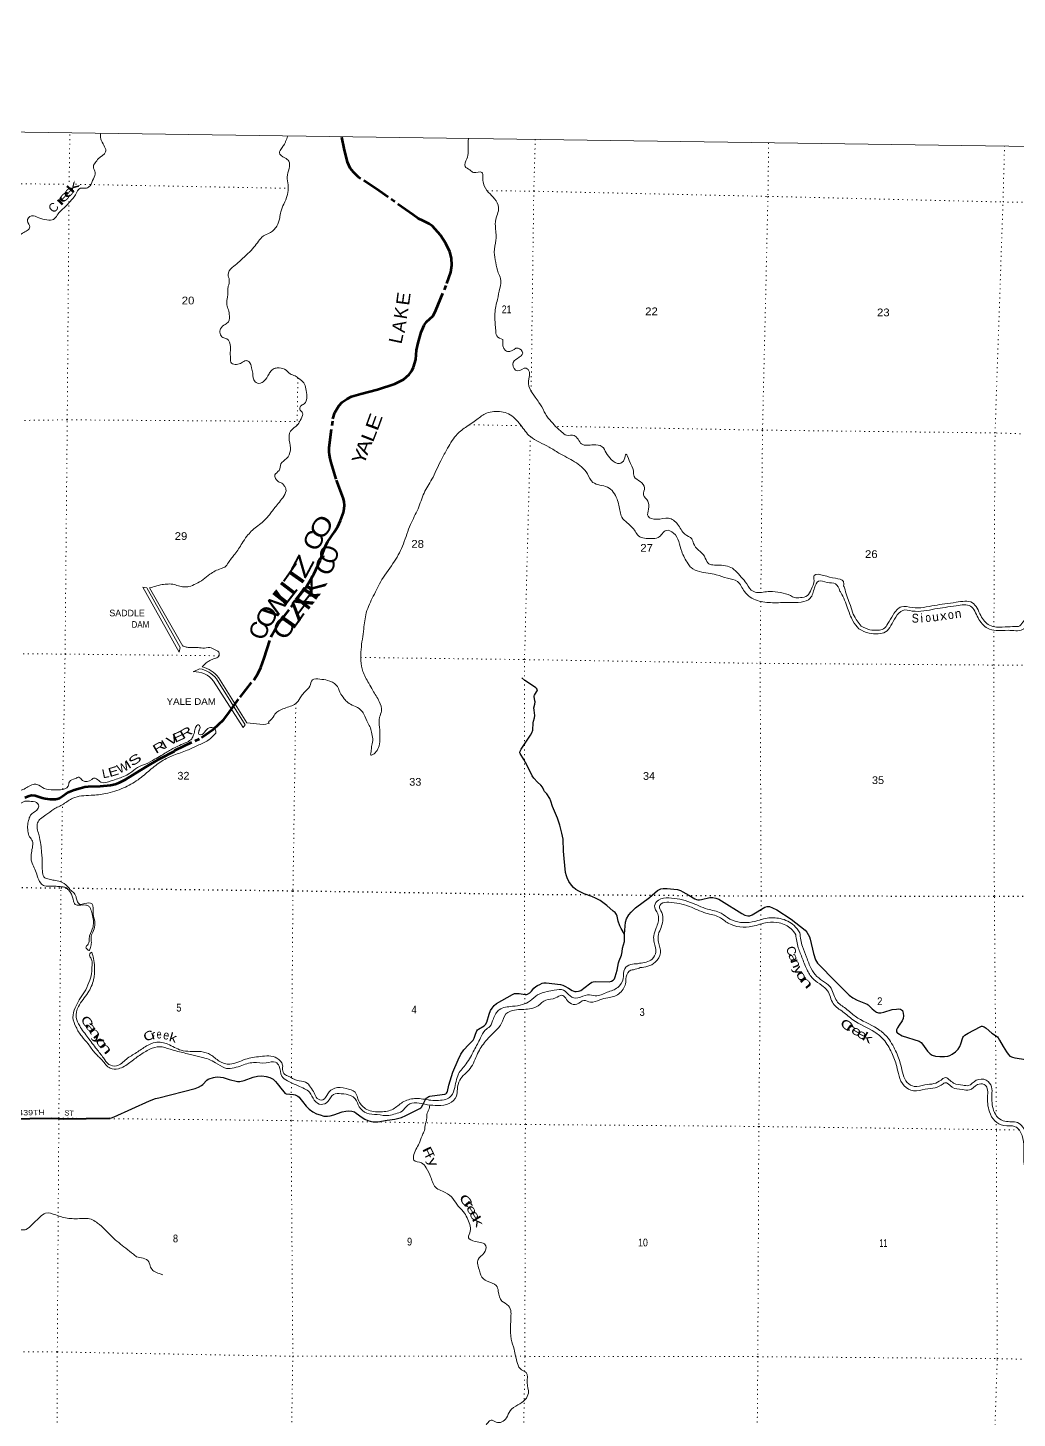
# Model space of a CAD drawing. Header units: feet. Extents: x -481249 to -254670, y -730376 to -544252.
# Drawn here: x -344259 to -321856, y -575748 to -544260 of the extents above; entities that cross this region are included whole.
import ezdxf
from ezdxf.enums import TextEntityAlignment as Align

# ---------------------------------------------------------------- set-up
doc = ezdxf.new("R2010")
doc.units = ezdxf.units.FT
doc.header["$LTSCALE"] = 70
doc.linetypes.add('DOTTED', pattern=[1.5, 0.3, -1.2])
doc.linetypes.add('LONG_DASH_SHORT_DASH', pattern=[9.9, 6, -1.2, 1.5, -1.2])
for name, color, linetype, lineweight in [('11', 7, 'LONG_DASH_SHORT_DASH', 60), ('26', 7, 'Continuous', 40), ('27', 7, 'Continuous', 13), ('29', 7, 'Continuous', 25), ('39', 7, 'Continuous', 13), ('4', 7, 'Continuous', 13), ('41', 7, 'Continuous', 13), ('42', 7, 'Continuous', 13), ('6', 7, 'DOTTED', 25), ('7', 7, 'DOTTED', 13)]:
    doc.layers.add(name, color=color, linetype=linetype, lineweight=lineweight)
doc.layers.add('12', color=7, linetype='Continuous')

msp = doc.modelspace()

# ---------------------------------------------------------------- linework, layer by layer
at = {"layer": '11'}
for points in [[(-337392.1, -554108.28), (-337414.83, -554017.18), (-337429.84, -553929.63), (-337434.88, -553863.12), (-337434.42, -553763.25), (-337348.91, -553118.68), (-337303.37, -552974.5), (-337217.93, -552823.24), (-337141.33, -552738.62), (-337027.68, -552659.28), (-336925.76, -552612.48), (-336719.81, -552546.57), (-336340.56, -552453.74), (-335949.19, -552323.11), (-335750.8, -552223.1), (-335620.41, -552112.07), (-335561.03, -552025.75), (-335522.8, -551946.76), (-335475.44, -551771.35), (-335459, -551561.78), (-335422.33, -551396.35), (-335348.99, -551151.64), (-335281.91, -550993.19), (-335230.89, -550919.75), (-335078.03, -550780.95), (-335018.7, -550658.09), (-334768.31, -550049.59), (-334682.17, -549793.96), (-334657.62, -549632.38), (-334662.04, -549479.94), (-334700.19, -549334.04), (-334794.52, -549144.54), (-334915.36, -548960.01), (-335093.88, -548755.02), (-335173.68, -548697.23), (-335308.25, -548630.55), (-335419.69, -548576.15), (-335536.22, -548496.72), (-336299.96, -547952.56), (-336768.75, -547639.18), (-336884.84, -547533.09), (-336955.89, -547438.33), (-337023.77, -547301.26), (-337094.35, -546993.59), (-337151.86, -546733.38)], [(-340922.95, -560622.96), (-340325.66, -560336.17), (-340051.32, -560143.83), (-339831.27, -559934.87), (-339726.85, -559807.79), (-339454.13, -559417.09), (-339142.16, -559030.89), (-339049.78, -558893.72), (-338981.49, -558750.14), (-338906.66, -558538.21), (-338734.1, -558013.16), (-338598.95, -557775.77), (-337966.96, -556946.33), (-337780.13, -556633.36), (-337638.47, -556322.89), (-337517.31, -555988.28), (-337467.52, -555892.65), (-337316.55, -555678.46), (-337242.66, -555553.04), (-337179.25, -555417.79), (-337113.96, -555236.7), (-337095.38, -555146.65), (-337089.74, -555076.29), (-337096.78, -554985.98), (-337119.24, -554901.39), (-337276.91, -554482.02), (-337392.1, -554108.28)], [(-344326.84, -561691.08), (-344226.03, -561650.71), (-344173.37, -561640.4), (-344093.34, -561649.79), (-343936.82, -561701.87), (-343868.99, -561716.07), (-343756.49, -561729.03), (-343689, -561732.85), (-343635.28, -561730.5), (-343591.19, -561723.18), (-343541.12, -561704.3), (-343475.32, -561662.76), (-343391.45, -561600.99), (-343356.73, -561579.74), (-343322.46, -561563.78), (-343210.57, -561521.43), (-343074.84, -561476.9), (-342965.52, -561452.99), (-342889.76, -561444.61), (-342619.84, -561435.29), (-342386.63, -561411.96), (-342279.1, -561388.13), (-342179.54, -561350.21), (-342045.08, -561283.11), (-341727.42, -561089.46), (-341517.23, -560959.44), (-341259, -560811.46), (-340938.82, -560642.06), (-340922.95, -560622.96)]]:
    msp.add_lwpolyline(points, dxfattribs=at)
at = {"layer": '26'}
msp.add_lwpolyline([(-345218.47, -568978.83), (-343714.44, -568954.35), (-343539.46, -568957.56), (-343458.15, -568965.32), (-342418.78, -568957.16)], dxfattribs=at)
at = {"layer": '29'}
for points in [[(-332380.46, -561897.52), (-332414.72, -561773.25), (-332437.21, -561717.55), (-332510.01, -561610.44), (-332562.47, -561554.73), (-332574.25, -561529.03), (-332604.22, -561456.19), (-332645.98, -561409.05), (-332715.57, -561344.78), (-332802.29, -561254.8), (-332835.48, -561203.39), (-332951.11, -560963.44), (-333028.19, -560830.62), (-333109.56, -560697.79), (-333118.12, -560682.79), (-333113.84, -560644.23), (-333088.15, -560594.96), (-332981.08, -560440.71), (-332874.02, -560282.17), (-332845.11, -560230.76), (-332826.91, -560166.49), (-332814.07, -560003.67), (-332809.78, -559960.81), (-332784.09, -559883.69), (-332781.94, -559836.56), (-332796.94, -559712.31), (-332799.07, -559658.74), (-332775.52, -559575.19), (-332773.38, -559523.77), (-332774.98, -559499.13), (-332792.65, -559403.81), (-332794.25, -559385.58), (-332789.44, -559371.66), (-332741.26, -559300.97), (-332725.73, -559274.18), (-332719.85, -559249.56), (-332730.01, -559230.26), (-332754.11, -559210.99), (-332899.72, -559108.16), (-333002.5, -559043.89), (-333075.3, -558979.62)], [(-330744.97, -564790.11), (-330825.91, -564656.88), (-330852.68, -564601.18), (-330890.15, -564494.06), (-330910.49, -564380.51), (-330928.69, -564339.81), (-330959.74, -564299.1), (-331001.5, -564262.68), (-331151.38, -564134.14), (-331301.27, -564022.74), (-331385.85, -563975.61), (-331485.42, -563937.04), (-331661, -563872.77), (-331781.98, -563814.92), (-331848.36, -563772.07), (-331901.89, -563731.37), (-331947.93, -563679.96), (-332006.81, -563596.4), (-332046.43, -563512.86), (-332064.62, -563463.57), (-332080.69, -563392.89), (-332114.95, -563075.82), (-332132.08, -562904.43), (-332136.36, -562638.78), (-332163.12, -562497.37), (-332213.44, -562321.71), (-332264.83, -562163.17), (-332380.46, -561897.52)], [(-330744.97, -564790.11), (-330727.92, -564516.56), (-330701.16, -564441.57), (-330650.84, -564349.46), (-330600.52, -564289.47), (-330500.95, -564190.92), (-330184.04, -563955.26), (-329999.89, -563801.01), (-329928.16, -563760.3), (-329871.42, -563753.88), (-329780.41, -563753.87), (-329632.67, -563766.73), (-329549.16, -563777.44), (-329481.71, -563796.72), (-329427.1, -563824.57), (-329293.28, -563903.84), (-329154.09, -563987.39), (-329115.55, -564004.53), (-329087.71, -564010.96), (-329047.03, -564008.82), (-329002.06, -564002.39), (-328817.91, -563959.54), (-328749.39, -563953.12), (-328676.59, -563968.11), (-328614.49, -563993.82), (-328548.12, -564028.1), (-328089.88, -564319.46), (-328021.36, -564355.88), (-327952.84, -564375.16), (-327910.02, -564370.88), (-327858.63, -564345.17), (-327567.41, -564178.07), (-327514.95, -564158.79), (-327464.63, -564160.93), (-327397.18, -564186.64), (-327297.62, -564238.05), (-326976.43, -564448.01), (-326655.24, -564696.52), (-326618.83, -564741.51), (-326586.71, -564790.79), (-326561.02, -564844.35), (-326543.89, -564897.9), (-326471.09, -565227.83)], [(-331537.36, -565910.15), (-331485.41, -565871.6), (-331455.44, -565863.03), (-331397.62, -565860.89), (-331091.42, -565867.31), (-331042.17, -565854.46), (-331007.91, -565830.89), (-330977.94, -565800.9), (-330958.67, -565755.91), (-330915.84, -565601.66), (-330883.72, -565438.84), (-330866.59, -565387.43), (-330817.34, -565265.31), (-330802.35, -565186.04), (-330789.51, -565102.49), (-330748.82, -564954.67), (-330744.54, -564911.82), (-330744.97, -564790.11)], [(-326471.09, -565227.83), (-326423.97, -565369.22), (-326376.86, -565446.35), (-326316.91, -565506.33), (-326017.13, -565810.55), (-325661.68, -566166.19), (-325576.03, -566230.46), (-325477.53, -566277.59), (-325254.83, -566371.85), (-325232.35, -566388.98), (-325143.49, -566478.97), (-325061.05, -566538.95), (-325039.64, -566553.95), (-324997.88, -566564.67), (-324947.56, -566566.8), (-324873.69, -566551.81), (-324685.26, -566496.11), (-324587.83, -566483.25), (-324545, -566481.11), (-324501.11, -566487.54), (-324472.2, -566502.53), (-324454, -566517.54), (-324435.79, -566573.23), (-324432.59, -566637.51), (-324435.79, -566693.2), (-324458.28, -566748.91), (-324531.08, -566847.46), (-324569.62, -566907.44), (-324586.76, -566954.58), (-324587.83, -567001.71), (-324576.04, -567020.98), (-324561.06, -567031.71), (-324458.28, -567087.41), (-324077.14, -567207.38), (-324030.02, -567239.51), (-324000.05, -567275.94), (-323884.42, -567434.47), (-323824.45, -567496.59), (-323781.64, -567524.45), (-323704.54, -567545.87), (-323610.34, -567554.45), (-323498.98, -567554.44), (-323426.19, -567545.88), (-323379.07, -567530.87), (-323327.68, -567507.31), (-323254.89, -567451.61), (-323189.56, -567387.32), (-323153.16, -567329.48), (-323130.69, -567271.65), (-323083.59, -567125.97), (-323071.79, -567102.39), (-323041.81, -567074.54), (-322967.96, -567027.42), (-322698.16, -566881.74)], [(-334637.87, -567913.24), (-334517.96, -567632.59), (-334454.79, -567506.2), (-334385.21, -567409.79), (-334278.14, -567294.1), (-334175.36, -567186.98), (-334151.8, -567139.85), (-334119.69, -567049.87), (-334089.7, -566979.18), (-334073.64, -566955.61), (-334055.45, -566938.47), (-333922.7, -566861.35), (-333894.85, -566833.5), (-333862.74, -566779.94), (-333811.35, -566595.7), (-333780.29, -566516.43), (-333742.83, -566462.87), (-333698.92, -566398.6), (-333648.62, -566355.75), (-333284.61, -566150.09), (-333237.49, -566132.95), (-333207.51, -566128.67), (-333134.72, -566132.95), (-332997.68, -566150.09), (-332969.84, -566152.23), (-332946.28, -566143.66), (-332894.9, -566111.53), (-332854.74, -566075.11), (-332800.69, -566012.98), (-332754.1, -565972.28), (-332715.56, -565947.65), (-332663.65, -565923), (-332610.64, -565899.44), (-332573.7, -565888.73), (-332544.26, -565886.59), (-332518.04, -565888.72), (-332198.98, -565928.37), (-332145.47, -565940.14), (-332098.34, -565963.72), (-332012.71, -566012.98), (-331929.18, -566065.48), (-331895.99, -566080.48), (-331871.39, -566085.82), (-331841.39, -566085.83), (-331786.26, -566080.48), (-331760.05, -566072.96), (-331738.08, -566060.13), (-331537.36, -565910.15)], [(-322698.16, -566881.74), (-322663.89, -566866.72), (-322645.68, -566866.72), (-322606.07, -566881.72), (-322555.74, -566918.14), (-322427.27, -567029.55), (-322303.07, -567110.96), (-322284.88, -567136.66), (-322260.25, -567188.08), (-322174.6, -567333.76), (-322100.73, -567453.73), (-322058.97, -567505.16), (-322019.36, -567545.86), (-321964.75, -567573.71), (-321912.3, -567588.7), (-321660.69, -567625.13)], [(-342418.78, -568957.16), (-342360.78, -568944.78), (-342304.04, -568923.35), (-341503.22, -568559.15), (-341365.1, -568507.74), (-341289.1, -568490.6), (-340471.15, -568280.65), (-340394.06, -568250.67), (-340325.55, -568212.1), (-340293.42, -568188.54), (-340205.64, -568096.41), (-340175.65, -568072.85), (-340152.1, -568064.28), (-340051.47, -568032.14), (-340015.06, -568023.58), (-339963.67, -568019.29), (-339897.3, -568023.57), (-339835.2, -568034.29), (-339700.31, -568074.99), (-339507.6, -568122.12), (-339492.6, -568124.27), (-339456.2, -568124.27), (-339357.71, -568100.7), (-339156.44, -568023.57), (-339060.08, -568002.15), (-338959.44, -567997.86), (-338858.8, -568008.58), (-338775.3, -568032.14), (-338702.49, -568072.85), (-338646.83, -568122.12), (-338609.34, -568164.98), (-338496.94, -568314.93), (-338457.31, -568366.36), (-338438.04, -568385.64), (-338407.01, -568400.62), (-338239.99, -568417.76), (-338205.18, -568425.26), (-338174.13, -568437.04), (-338145.22, -568455.25), (-338115.8, -568477.75), (-338095.98, -568500.24), (-338038.72, -568576.29), (-337957.35, -568679.13)], [(-337957.35, -568679.13), (-337885.06, -568753.04), (-337806.9, -568808.74), (-337724.47, -568853.73), (-337639.89, -568881.58), (-337553.17, -568905.14), (-337472.87, -568907.29), (-337411.85, -568903), (-337327.27, -568881.58), (-337138.84, -568813.03), (-337054.26, -568793.74), (-336988.95, -568787.32), (-336921.5, -568795.88), (-336864.76, -568813.03), (-336820.86, -568843.02), (-336689.18, -568937.28), (-336623.87, -568977.98), (-336557.49, -569007.98), (-336509.31, -569022.98), (-336439.72, -569035.83), (-336376.56, -569037.97), (-336329.45, -569035.83), (-336119.61, -569001.55), (-335950.46, -568975.85), (-335854.1, -568954.42), (-335798.43, -568935.14), (-335695.64, -568890.15), (-335383.02, -568731.62), (-335358.94, -568716.61), (-335343.41, -568701.63), (-335314.5, -568654.49), (-335254.55, -568534.52), (-335232.07, -568500.25), (-335221.9, -568489.52), (-335198.88, -568474.54), (-335179.07, -568464.89), (-335154.98, -568457.4), (-335100.38, -568448.83), (-334813.46, -568410.27), (-334796.86, -568403.83), (-334779.2, -568386.7), (-334761.53, -568367.41), (-334753.5, -568350.28), (-334723.52, -568208.89), (-334637.87, -567913.24)]]:
    msp.add_lwpolyline(points, dxfattribs=at)
at = {"layer": '39'}
for p, q in [((-341501.04, -556942.82), (-340746.74, -558260.88)), ((-325502.06, -557658.76), (-325390.99, -557807.6))]:
    msp.add_line(p, q, dxfattribs=at)
msp.add_lwpolyline([(-339941.08, -558971.62), (-339301.05, -560002.55), (-338932.71, -560042.01)], dxfattribs=at)
msp.add_arc((-340483.79, -559405.6), 694.89, 38.64777, 75.58922, dxfattribs=at)
for points in [[(-346327.59, -550098.66), (-346108.55, -550042.67), (-345872.02, -549979.39), (-345623.52, -549930.19), (-345449.08, -549868.69), (-345152.17, -549719.42), (-345073.77, -549635.5), (-344963.17, -549505.59), (-344872.08, -549231.25), (-344829.38, -549050.96), (-344694.91, -548965.24), (-344518.75, -548983.94), (-344376.32, -548914.3), (-344271.95, -548850.53), (-344211.59, -548770.55), (-344269.18, -548634), (-344174.66, -548520.07), (-344006.6, -548564.8), (-343824.53, -548611.59), (-343676.3, -548600.12), (-343593.85, -548502.18), (-343420.98, -548320.37), (-343298.38, -548194.51), (-343181.69, -548042.57), (-343065.01, -547894.64), (-342928.82, -547891.13), (-342850.53, -547835.28), (-342773.87, -547679.18), (-342733.32, -547536.98), (-342774.9, -547404.5), (-342710.4, -547286.44), (-342666.13, -547226.46), (-342497.37, -547072.7), (-342590.59, -546819.73), (-342612.38, -546751.48), (-342608.94, -546649.51)], [(-338485.46, -546948.86), (-338513.95, -546993.27), (-338560.35, -547089.34), (-338440.61, -547206.07), (-338346.76, -547282.61), (-338343.34, -547447.03), (-338386.07, -547639.34), (-338366.68, -547817.86), (-338369.28, -547986.26), (-338383.55, -548056.38), (-338462.35, -548252.58), (-338529.05, -548426.76), (-338555.58, -548567.01), (-338620.31, -548749.22), (-338696.75, -548845.18), (-338791.09, -548908.98), (-338925.5, -548974.65), (-339034.06, -549092.54), (-339138.67, -549228.49), (-339275.37, -549374.34), (-339387.88, -549478.18), (-339494.37, -549578.03), (-339630.94, -549689.8), (-339725.63, -549849.85), (-339696.03, -549972.26), (-339718.56, -550114.53), (-339735.46, -550361.08), (-339754.01, -550511.38), (-339726.35, -550615.74), (-339696.78, -550748.18), (-339717.4, -550916.52), (-339791.71, -550976.39), (-339894.19, -551076.26), (-339904.59, -551184.49), (-339844.83, -551272.93), (-339754.82, -551305.34), (-339669.35, -551486.11), (-339673.78, -551604.38), (-339672.2, -551724.69), (-339644.64, -551857.12), (-339532.58, -551881.59), (-339418.32, -551849.94), (-339318.01, -551798.18), (-339256.01, -551820.47), (-339190.41, -551957.05), (-339166.81, -552079.44), (-339109.43, -552276.14), (-338993.4, -552310.65), (-338915.14, -552264.83), (-338794.38, -552094.86), (-338742.05, -552020.87), (-338657.77, -551971.06), (-338567.62, -551963.37), (-338409.59, -552012.08), (-338321.78, -552096.61), (-338201.8, -552145.18), (-338121.91, -552205.62), (-338008.1, -552302.28), (-337964.51, -552432.77), (-337939.1, -552607.29), (-338003.79, -552779.48), (-338082.05, -552825.3), (-338088.4, -552921.52), (-338038.54, -552979.85), (-338071.07, -553116.06), (-338143.61, -553242.11), (-338312.38, -553397.87), (-338337.14, -553604.29), (-338313.91, -553828.93), (-338400.68, -554015.07), (-338527.27, -554136.9), (-338569.84, -554283.1), (-338664.33, -554387.01), (-338590.75, -554531.64), (-338486.82, -554590.17), (-338440.97, -554648.49), (-338413.14, -554706.73), (-338463.78, -554866.94), (-338662.94, -555122.84), (-338737.4, -555224.81), (-338807.79, -555310.77), (-338948.5, -555460.61), (-339083.04, -555562.37), (-339298.07, -555776.1), (-339404.77, -555934.1), (-339571.86, -556180.09), (-339716.72, -556372.02), (-339799.19, -556473.97), (-339883.42, -556507.74), (-340134.19, -556635.13), (-340288.82, -556756.86), (-340453.37, -556850.48), (-340609.79, -556914.06), (-340721.96, -556919.65), (-340850.05, -556899.13), (-340978.08, -556860.56), (-341112.25, -556860.06)], [(-338485.46, -546948.86), (-338462.62, -546917.25), (-338434.92, -546867.38), (-338407.21, -546802.98), (-338386.44, -546744.11), (-338374.66, -546712.94)], [(-334283.35, -546772.52), (-334286.23, -546916.75), (-334319.38, -547229.4), (-334356.03, -547399.68), (-334250.18, -547480.28), (-334164.26, -547534.73), (-333976.02, -547535.43), (-333954.36, -547639.77), (-333942.87, -547786.17), (-333827.43, -547987.1), (-333689.76, -548131.97), (-333598.34, -548328.79), (-333669.53, -548639.3), (-333671.89, -548739.54), (-333659.03, -549066.39), (-333696.05, -549338.93), (-333660.84, -549575.65), (-333605.59, -549806.42), (-333551.98, -549936.94), (-333568.79, -550159.43), (-333625.76, -550411.85), (-333682.96, -550730.42), (-333673.9, -550999.12), (-333664.25, -551101.41), (-333636.69, -551235.84), (-333504.82, -551320.54)], [(-333504.82, -551320.54), (-333443.61, -551567.38), (-333343.57, -551589.81), (-333159.05, -551512.3), (-333053.32, -551624.97), (-333171.9, -551746.83), (-333278.5, -551878.76), (-333170.9, -552029.53), (-332974.43, -551968.11), (-332902.66, -552058.6), (-332917.2, -552206.91), (-332893.95, -552425.54), (-332768.5, -552626.5), (-332684.81, -552745.11), (-332563.39, -552954.07), (-332507.68, -553054.53), (-332368.07, -553217.45), (-332242.39, -553352.25), (-332172.5, -553408.65), (-332058.63, -553487.26), (-331888.43, -553491.91), (-331718.89, -553685.01), (-331452.62, -553704.05), (-331254.51, -553746.89), (-331162.89, -553887.57), (-331047.26, -554034.37), (-330861.36, -554129.29), (-330752.88, -554033.46), (-330712.42, -553919.32), (-330640.84, -554061.94), (-330547.54, -554294.86), (-330529.97, -554421.24), (-330390.2, -554538.05), (-330294.57, -554676.75), (-330315.15, -554835.06), (-330219.55, -554981.78), (-330206.17, -555160.27), (-330214.75, -555320.64), (-330020.75, -555391.53), (-329752.31, -555366.46), (-329544.53, -555503.57), (-329379.12, -555730.75), (-329225.29, -555835.58), (-329187.6, -555935.96), (-329070, -556090.78), (-328938.32, -556229.61), (-328860.75, -556380.28), (-328596.59, -556429.38), (-328270.5, -556524.82), (-328136.82, -556663.66), (-328013.16, -556804.47), (-327877.66, -556995.44), (-327755.69, -557048.02), (-327455.22, -557023.07), (-327217.01, -557052.03), (-326990.95, -557117.03), (-326901.01, -557165.48), (-326764.83, -557163.98), (-326606.47, -557120.46), (-326521.86, -556980.43), (-326457.06, -556776.16), (-326450.65, -556663.91), (-326238.36, -556660.69), (-325972.26, -556727.84), (-325792.27, -556796.68), (-325786.62, -556896.95)], [(-338932.71, -560042.01), (-338798.4, -560004.42), (-338800.41, -560004.41), (-338742.01, -559914.4), (-338643.41, -559780.44), (-338414.69, -559660.99), (-338167.96, -559543.61), (-338063.29, -559391.62), (-337986.85, -559297.67), (-337874.27, -559173.79), (-337813.68, -559029.65), (-337643.39, -559010.24), (-337471.27, -559038.95), (-337273.39, -559143.94), (-337189.87, -559308.66), (-337094.26, -559455.37), (-337014.45, -559537.87), (-336878.55, -559614.57), (-336722.66, -559703.36), (-336650.92, -559801.87), (-336559.5, -560000.7), (-336499.83, -560115.21), (-336468.27, -560249.66), (-336448.79, -560404.11), (-336473.3, -560538.35), (-336487.73, -560654.59), (-336484, -560732.8), (-336475.98, -560730.82), (-336371.57, -560653.02), (-336303.03, -560524.95), (-336284.32, -560332.55), (-336293.52, -560101.94), (-336294.71, -559873.37), (-336248.16, -559735.2), (-336301.46, -559518.47), (-336446.76, -559267.31), (-336540.3, -559102.55), (-336669.53, -558837.42), (-336711.81, -558338.03), (-336652.09, -557875.1), (-336594.71, -557506.4), (-336435.18, -557132.07), (-336239.6, -556757.86), (-335955.77, -556341.89), (-335754.11, -555947.66), (-335592.33, -555505.16), (-335422.87, -555152.92), (-335285.43, -554796.55), (-335110.1, -554484.42), (-334910.36, -554068.13), (-334777.33, -553826.03), (-334561.87, -553489.99), (-334350.96, -553310.33), (-334087.98, -553130.86), (-333873.2, -552987.3), (-333702.85, -552951.85), (-333376.61, -553001.18), (-333103.15, -553254.82), (-332879.8, -553518.3), (-332456.09, -553754.45), (-332232.29, -553891.62), (-331878.52, -554087.42), (-331589.12, -554361.17), (-331461.64, -554554.12), (-331135.6, -554661.59), (-330916.28, -554933.08), (-330849.2, -555218.03), (-330807.58, -555340.49), (-330683.89, -555473.27), (-330504.33, -555662.41), (-330432.6, -555764.93), (-330294.62, -555819.57), (-330138.42, -555822.16), (-329984.16, -555804.69), (-329803.36, -555642.96), (-329637.36, -555703.72), (-329452.58, -556117.43), (-329309.39, -556396.65), (-329239.61, -556485.13), (-329047.68, -556574.06), (-328669.45, -556647.65), (-328417.41, -556726.78), (-328191.38, -556799.79), (-328031.98, -557028.95), (-327738.32, -557230.54), (-327400.06, -557279.91), (-327033.57, -557275.26), (-326745.16, -557266.31), (-326544.59, -557178.84), (-326445.62, -556940.61), (-326352.99, -556794.59), (-326160.83, -556819.37), (-325970.71, -556856.16), (-325870.27, -557018.35)], [(-341112.25, -556860.06), (-341252.48, -556873.57), (-341362.73, -556905.24), (-341501.04, -556942.82)], [(-325870.27, -557018.35), (-325851.24, -557049.08), (-325696.29, -557400.53), (-325575.17, -557693.7), (-325441.63, -557872.64)], [(-325502.06, -557658.76), (-325585.53, -557495.01), (-325650.72, -557292.2), (-325715.91, -557125.61), (-325766.61, -556944.53), (-325786.62, -556896.95)], [(-325441.63, -557872.64), (-325207.67, -557969.75), (-325005.46, -557982.53), (-324837.1, -557943.05), (-324718.44, -557799.14), (-324603.6, -557605.08), (-324448.86, -557453.28), (-324230.64, -557468.13), (-323721.82, -557421.9), (-323234.93, -557349.52), (-322914.55, -557358.73), (-322743.26, -557620.01), (-322525.82, -557859.41), (-322331.75, -557910.26), (-322063.39, -557905.24), (-321732.9, -557888.42), (-321572.02, -557698.55), (-321326.64, -557398.72), (-321182.6, -557437.35), (-321124.07, -557874.65), (-321050.61, -558055.36), (-320927.76, -558422.73), (-320898.92, -558761.67), (-320910.01, -559064.38), (-320752.08, -559141.16), (-320537.92, -559174.03), (-320389.75, -559182.6), (-320243.17, -559070.87), (-320141.3, -559145.43), (-319951.64, -559308.54), (-319676.96, -559217.33), (-319470.3, -559107.83), (-319326, -559074.28), (-319208.06, -559134.86), (-319062.76, -559384.02), (-318973.39, -559594.87), (-318773.8, -559784.08), (-318745.28, -559812.32)], [(-325390.99, -557807.6), (-325189.43, -557891.26), (-325012.17, -557902.46), (-324881.36, -557871.79), (-324783.7, -557753.34), (-324666.7, -557555.63), (-324479.06, -557371.55), (-324231.54, -557388.4), (-323731.27, -557342.94), (-323239.67, -557269.86), (-322870.81, -557280.47), (-322680.21, -557571.2), (-322482.85, -557788.5), (-322322.24, -557830.58), (-322066.15, -557825.79), (-321856.35, -557815.11)], [(-321856.35, -557815.11), (-321826.77, -557815.9), (-321730.32, -557724.03), (-321673.97, -557646.04), (-321595.33, -557493.96), (-321524.95, -557414.02), (-321438.64, -557356.2), (-321312.36, -557324.59), (-321288.48, -557326.66)], [(-340746.74, -558260.88), (-340672.73, -558285.22), (-340582.64, -558291.57), (-340404.42, -558296.24), (-340260.28, -558306.8), (-340104.05, -558299.36), (-340048.1, -558335.66), (-339934.19, -558402.24), (-339938.53, -558496.46), (-340022.8, -558542.26), (-340135.12, -558589.96), (-340217.41, -558641.79), (-340307.84, -558731.67)], [(-349684.08, -560686.68), (-349578.44, -560607.96), (-349572.2, -560541.82), (-349607.73, -560397.33), (-349579.25, -560271.12), (-349572.87, -560166.89), (-349494.5, -560090.99), (-349392.59, -560151.52), (-349310.53, -560165.86), (-349218.36, -560152.17), (-349118.39, -560196.65), (-349030.21, -560176.93), (-348978.01, -560141.03), (-348967.73, -560064.88), (-348935.42, -559988.81), (-348847.01, -559904.93), (-348772.67, -559837.04), (-348668.58, -559849.45), (-348460.37, -559866.27), (-348166.08, -559889.42), (-347789.63, -559900.84), (-347523.23, -559883.78), (-347252.84, -559872.76), (-346988.62, -559905.82), (-346822.57, -559952.55), (-346720.85, -560069.22), (-346695.34, -560215.67), (-346739.9, -560359.87), (-346802.5, -560506), (-346831.18, -560686.34), (-346811.59, -560808.71), (-346747.95, -560935.26), (-346687.97, -560961.55), (-346608.11, -561030.01), (-346594.54, -561156.38), (-346544.81, -561250.79), (-346498.97, -561313.12), (-346403.35, -561455.82), (-346371.77, -561584.26), (-346308.19, -561726.85), (-346256.49, -561829.29), (-346202.62, -561885.63), (-346100.87, -561994.28), (-345998.97, -562060.82), (-345909.02, -562107.27), (-345824.98, -562125.63), (-345732.9, -562135.99), (-345640.97, -562190.47), (-345482.75, -562185.04), (-345226.32, -562157.92), (-345091.82, -562066.2), (-344931.26, -561964.54), (-344802.59, -561824.67), (-344706.07, -561712.75), (-344577.44, -561580.9), (-344368.93, -561513.51), (-344138.22, -561396.07), (-344056.11, -561396.38), (-343886.22, -561487.23), (-343676.05, -561516.08), (-343519.84, -561514.66), (-343347.34, -561437.1), (-343316.94, -561334.96), (-343180.51, -561261.29), (-343100.3, -561233.52), (-343018.45, -561303.99), (-342810.1, -561280.71), (-342767.94, -561252.8), (-342699.92, -561271.09), (-342606.06, -561343.62), (-342367.65, -561316.44), (-342094.95, -561217.2), (-341948.49, -561139.55), (-341773.81, -561011.88), (-341593.3, -560934.36), (-341386.65, -560826.86), (-341236.15, -560739.2), (-341021.41, -560609.68), (-340826.81, -560510.15), (-340652.32, -560434.61), (-340547.93, -560362.82), (-340503.54, -560268.75), (-340487.32, -560212.67), (-340458.91, -560108.52), (-340390.6, -560044.62), (-340360.69, -560080.82), (-340383.08, -560182.99), (-340385.35, -560257.16), (-340349.35, -560271.33), (-340230.86, -560177.54), (-340118.47, -560105.78), (-340014.47, -560146.26), (-340004.77, -560234.52)], [(-340004.77, -560234.52), (-340179.58, -560398.27), (-340416.3, -560515.69), (-340648.98, -560623.09), (-340951.76, -560732.24), (-341224.59, -560867.56), (-341495.66, -561071.06), (-341762.78, -561290.61), (-342093.87, -561475.85), (-342494.83, -561602.67), (-342827.4, -561641.54), (-343043.73, -561656.77), (-343240.17, -561708.17), (-343452.91, -561839.71), (-343671.61, -561959.19), (-343852.3, -562086.84), (-343970.75, -562172.61), (-344037.17, -562264.6), (-344010.07, -562531.36), (-343964.83, -562760.09), (-343945.41, -562932.59), (-343934.34, -563197.28), (-343934.6, -563271.47), (-343917.13, -563427.92), (-343897.32, -563488.14), (-343773.34, -563538.73), (-343661.29, -563567.21), (-343523.22, -563595.79), (-343359.41, -563708.68), (-343275.63, -563801.22), (-343191.79, -563877.72), (-343165.98, -563941.98), (-343144.26, -564028.27), (-343088.47, -564106.67), (-342964.26, -564093.1), (-342812.07, -564095.67), (-342776.86, -564332.38), (-342737.57, -564545.06), (-342772.19, -564707.33), (-342824.71, -564835.45), (-342819.2, -564977.82), (-342839.62, -565088.02), (-342869.91, -565158.08), (-342917.85, -565123.82), (-342943.75, -565087.63), (-342893.43, -565013.64), (-342868.91, -564877.39), (-342858.7, -564821.29), (-342781.89, -564621.08), (-342773.38, -564478.76), (-342800.88, -564328.28), (-342842.51, -564207.83), (-342878.36, -564153.56), (-342948.36, -564127.24), (-343024.46, -564126.96)], [(-343419.14, -563722.55), (-343461.56, -563716.32), (-343585.68, -563703.83), (-343723.84, -563697.3), (-343878.01, -563690.71), (-343965.92, -563632.24), (-344043.43, -563467.55), (-344100.97, -563316.96), (-344160.58, -563182.41), (-344182.25, -563082.08), (-344177.76, -562945.76), (-344149.17, -562789.48), (-344150.79, -562683.21), (-344218.52, -562580.71), (-344256.12, -562454.25), (-344261.61, -562307.87), (-344231.1, -562175.66), (-344196.77, -562093.58), (-344056.17, -561975.81), (-344023.98, -561935.83), (-344009.79, -561885.76), (-344029.62, -561831.55), (-344179.63, -561778.87), (-344325.81, -561778.32), (-344504.41, -561881.92), (-344659.09, -562015.67), (-344815.7, -562131.38), (-344992.32, -562243), (-345267.03, -562342.23), (-345437.37, -562377.69), (-345801.59, -562308.16), (-346103.57, -562190.75), (-346403.46, -562051.3), (-346587.33, -561946.36), (-346779.09, -561809.31), (-347052.59, -561569.7), (-347223.87, -561302.4), (-347231.27, -561131.96)], [(-343419.14, -563722.55), (-343384.45, -563740.42), (-343349.69, -563772.69), (-343307.48, -563822.35), (-343260.31, -563904.28), (-343235.48, -563991.17), (-343215.62, -564060.69), (-343185.83, -564112.83), (-343143.62, -564127.72), (-343091.48, -564132.69), (-343026.93, -564125.24)], [(-330408.69, -565447.13), (-330254.57, -565421.49), (-330124.15, -565349.79), (-330037.48, -565191.72), (-330072.77, -564979.06), (-330086.24, -564824.63), (-330029.54, -564646.4), (-329980.55, -564383.93), (-329996.37, -564327.74), (-330065.8, -564143.02), (-329977.23, -564013.03), (-329746.76, -563965.76), (-329252.48, -564065.84), (-328870.53, -564217.64), (-328562.47, -564313.01), (-328362.67, -564444.08), (-327858.26, -564510.11), (-327519.52, -564425.16), (-327221.17, -564434.28), (-326909.31, -564589.82), (-326779.74, -564756.72)], [(-330394.98, -565543.62), (-330222.19, -565514.88), (-330052.35, -565421.51), (-329935.84, -565209.01), (-329976.03, -564966.83), (-329987.48, -564835.59), (-329934.86, -564670.2), (-329880.59, -564379.43), (-329903.7, -564297.34), (-329956.8, -564156.08), (-329918.95, -564100.54), (-329746.63, -564065.2), (-329280.36, -564159.61), (-328902.98, -564309.59), (-328604.42, -564402.02), (-328397.45, -564537.79), (-327852.53, -564609.13), (-327508.96, -564522.96), (-327245.52, -564531.02), (-326972.66, -564667.11), (-326870.9, -564798.18)], [(-326870.9, -564798.18), (-326812.77, -565094.67), (-326718.08, -565342.54), (-326605.8, -565615.93), (-326460.8, -565811.7), (-326282.05, -565947.99), (-326152.17, -566070.13), (-326021.85, -566359.9), (-325800.54, -566545.93), (-325577.73, -566726.97), (-325081.02, -567004.97), (-324884.2, -567172.25), (-324698.43, -567470.33), (-324584.81, -567780.87), (-324532, -567999.82), (-324417.35, -568219.33), (-324205.25, -568335.93), (-323936.28, -568298.15), (-323712.31, -568264.5), (-323532.44, -568175.29), (-323498.15, -568152.3), (-323331.44, -568251.96), (-323099.59, -568301.5), (-322937.58, -568315.4), (-322752.85, -568193.08), (-322603.5, -568192.31), (-322534.25, -568281.1), (-322526.3, -568437.82), (-322484.81, -568808.74), (-322360.09, -569017.71), (-322160.97, -569119.57), (-321900.19, -569146.29), (-321745.78, -569346.53), (-321703.86, -569622.35), (-321708.77, -569879.21), (-321641.41, -570307.91), (-321517.64, -570655.29), (-321363.71, -570803.46), (-320999.64, -571055.14), (-320839.21, -571191.51), (-320762.11, -571330.91), (-320618.01, -571587.64), (-320371.21, -571796.14), (-320211.85, -571932.76), (-320003.21, -572112.56), (-319809.35, -572253.05), (-319578.07, -572132.85), (-319442.38, -572019.75), (-319298.17, -571878.03), (-319154.51, -571909.05), (-319077.31, -572036.86), (-318934.4, -572286.64), (-318846.61, -572351.75), (-318758.48, -572405.68), (-318687.38, -572413.64)], [(-326779.74, -564756.72), (-326718.76, -565067.71), (-326627.49, -565306.64), (-326520.28, -565567.69), (-326390.73, -565742.6), (-326218.97, -565873.56), (-326071.27, -566012.45), (-325942.12, -566299.64), (-325738.47, -566470.82), (-325522.81, -566646.05), (-325025.15, -566924.58), (-324809.53, -567107.84), (-324610.4, -567427.37), (-324491.4, -567752.61), (-324440.09, -567965.33), (-324344.61, -568148.13), (-324186.71, -568234.93), (-323950.29, -568201.73), (-323741.91, -568170.42), (-323581.42, -568090.82), (-323501.13, -568036.99), (-323295.3, -568160.05), (-323085.19, -568204.94), (-322963.07, -568215.42), (-322782.41, -568095.79), (-322556.12, -568094.63), (-322438.5, -568245.44), (-322429.14, -568429.93), (-322390.32, -568776.93), (-322290.78, -568943.72), (-322132.86, -569024.5), (-321848.6, -569053.63), (-321653.24, -569306.98), (-321606.28, -569615.91), (-321611.19, -569872.53), (-321546.57, -570283.79), (-321433.55, -570600.99), (-321301.82, -570727.79), (-320940.24, -570977.75), (-320762.55, -571128.79), (-320676.99, -571283.49), (-320541.67, -571524.58), (-320308.06, -571721.94), (-320148.34, -571858.87), (-319942.71, -572036.07), (-319800.89, -572138.85), (-319632.36, -572051.26), (-319507.83, -571947.46), (-319328.98, -571771.69), (-319092.85, -571822.69), (-318993.31, -571987.47), (-318859.96, -572220.54), (-318792.05, -572270.91), (-318726.11, -572311.26), (-318685.02, -572315.86)], [(-342809.97, -565196.4), (-342836.04, -565208.33), (-342860.26, -565260.37), (-342820.51, -565346.73), (-342805, -565491.15), (-342813.68, -565679.58), (-342874.48, -565881.86), (-342975.37, -566096.01), (-343092.14, -566272.02), (-343184.91, -566454.12), (-343235.75, -566674.48), (-343166.43, -566891.27), (-343039.01, -567100.26), (-342895.42, -567269.21), (-342745.94, -567470.26), (-342576.33, -567641.32), (-342390.73, -567822.45), (-342208.53, -567833.15), (-341951.71, -567695.77), (-341730.85, -567532.18), (-341492.05, -567392.72), (-341275.56, -567335.38), (-341035.46, -567394.41), (-340859.4, -567441.18), (-340575.29, -567512.41), (-340335.18, -567569.44), (-340005.21, -567696.98), (-339801.37, -567816.03), (-339452.77, -567773.22), (-339148.09, -567694.15), (-338859.75, -567703.24), (-338647.42, -567687.99), (-338569.63, -567774.49), (-338506.35, -568001.29), (-338380.56, -568106.01), (-338140.65, -568219.18), (-337992.7, -568285.9), (-337878.84, -568368.52), (-337771.34, -568547.36), (-337615.47, -568642.18), (-337465.05, -568576.57), (-337336.33, -568420.66), (-337162.03, -568399.26), (-336951.9, -568440.14), (-336844.04, -568518.73), (-336754.55, -568693.49), (-336582.85, -568842.5), (-336350.66, -568873.44), (-336084.47, -568892.69), (-335934.02, -568855.07), (-335785.65, -568793.33), (-335655.01, -568659.49), (-335207.61, -568651.65)], [(-342809.97, -565196.4), (-342772.42, -565336.89), (-342749.06, -565527.44), (-342768.13, -565822.1), (-342899.33, -566112.33), (-343008.01, -566264.31), (-343114.72, -566428.32), (-343161.66, -566674.75), (-343084.23, -566865.51), (-342898.92, -567126.85), (-342699.6, -567390.24), (-342546.1, -567589.3), (-342420.46, -567736.13), (-342250.36, -567770.84), (-342025.53, -567617.3), (-341798.71, -567467.77), (-341569.88, -567318.25), (-341369.34, -567236.79), (-341085.12, -567277.94), (-340789.22, -567415.38), (-340585.05, -567440.2), (-340334.75, -567447.14), (-340120.72, -567516.11), (-339922.98, -567663.2), (-339680.91, -567730.27), (-339332.06, -567619.28), (-338993.4, -567556.38), (-338617.05, -567593.87), (-338489.44, -567750.73), (-338489.79, -567848.97), (-338442.13, -567961.43), (-338360.17, -568001.83), (-338162.25, -568098.81), (-337968.13, -568135.62), (-337854.41, -568254.33), (-337776.76, -568380.93), (-337705.11, -568507.51), (-337579.06, -568538.05), (-337466.42, -568400.13), (-337309.78, -568274.4), (-337051.47, -568281.37), (-336849.5, -568364.33), (-336762.11, -568567.15), (-336582.55, -568756.29), (-336260.33, -568811.62), (-335985.74, -568746.47), (-335772.93, -568594.89), (-335500.28, -568509.69), (-335197.05, -568540.63)], [(-335197.05, -568540.63), (-335173.97, -568542.98), (-334831.51, -568536.23), (-334709.17, -568486.56), (-334604.39, -568304.5), (-334507.02, -567951.99), (-334333.99, -567724.07), (-334152.66, -567413.97), (-334009.5, -567137.82), (-333900.72, -566959.78), (-333796.39, -566876.24), (-333717.57, -566701.82), (-333582.68, -566497.82), (-333284.02, -566420.73), (-333057.59, -566381.47), (-332887.08, -566299.9), (-332714.36, -566160.2), (-332499.83, -566086.81), (-332337.51, -566057.34), (-332127.23, -566054.11), (-331981.51, -566184.97), (-331801.44, -566231.76), (-331584.91, -566160.38), (-331408.76, -566183.09), (-331140.13, -566103.89), (-330901.44, -565994.51), (-330776.57, -565794.47), (-330741.73, -565570.05), (-330605.2, -565470.31), (-330454.95, -565454.83), (-330408.69, -565447.13)], [(-335207.61, -568651.65), (-334972.15, -568666.03), (-334717.68, -568624.87), (-334554.87, -568457.06), (-334532.27, -568296.75), (-334477.48, -568092.45), (-334244.25, -567830.66), (-334072.82, -567488.45), (-333893.6, -567210.43), (-333722.73, -567026.6), (-333537.75, -566816.77), (-333432.82, -566592.61), (-333236.26, -566505.12), (-332899.73, -566478.3), (-332703.22, -566406.85), (-332530.55, -566279.17), (-332308.09, -566231.88), (-332165.68, -566168.25), (-331986.08, -566345.35), (-331823.96, -566372.02), (-331667.47, -566288.39), (-331521.42, -566329.04), (-331308.95, -566271.68), (-331126.56, -566230.26), (-330879.93, -566140.95), (-330781.41, -566031.04), (-330724.91, -565910.95), (-330712.34, -565754.61), (-330601.66, -565600.64), (-330547.04, -565595.24)], [(-330547.04, -565595.24), (-330502.69, -565579.58), (-330441.64, -565562.74), (-330394.98, -565543.62)], [(-333365, -580824.05), (-333429, -580687.05), (-333346, -580571.05), (-333292, -580427.05), (-333383, -580186.05), (-333377, -580086.05), (-333323, -579768.05), (-333317, -579549.05), (-333300, -579439.05), (-333253, -579086.05), (-333154, -578862.05), (-333085, -578752.05), (-332935, -578728.05), (-332775, -578775.05), (-332603, -578724.05), (-332564, -578561.05), (-332525, -578361.05), (-332469, -578183.05), (-332410, -577993.05), (-332354, -577923.05), (-332279, -577777.05), (-332206, -577632.05), (-332178, -577558.05), (-332214, -577438.05), (-332281, -577303.05), (-332407, -577177.05), (-332473, -577136.05), (-332619, -577059.05), (-332795, -576977.05), (-332999, -576932.05), (-333183, -576891.05), (-333389, -576842.05), (-333405, -576776.05), (-333530, -576589.05), (-333676, -576398.05), (-333844, -576267.05), (-333955, -576162.05), (-333943, -576014.05), (-333836, -575844.05), (-333770, -575792.05), (-333654, -575841.05), (-333421, -575741.05), (-333339, -575583.05), (-333160, -575447.05), (-332995, -575326.05), (-332925, -575180.05), (-332952, -574947.05), (-332975, -574716.05), (-333079, -574654.05), (-333173, -574507.05), (-333247, -574188.05), (-333313, -573961.05), (-333326, -573656.05), (-333323, -573486.05), (-333319, -573350.05), (-333374, -573201.05), (-333526, -573096.05), (-333605, -572873.05), (-333651, -572743.05), (-333855, -572646.05), (-334001, -572511.05), (-334032, -572411.05), (-334063, -572152.05), (-333927, -572006.05), (-333888, -571842.05), (-334126, -571743.05), (-334280, -571660.05), (-334239, -571510.05), (-334251, -571361.05), (-334398, -571070.05), (-334548, -570899.05), (-334667, -570738.05), (-334867, -570609.05), (-335003, -570541.05), (-335132, -570297.05), (-335239, -570076.05), (-335345, -569966.05), (-335515, -569905.05), (-335515, -569777.05), (-335382, -569491.05), (-335311, -569308.05), (-335289, -569264.05), (-335260, -569120.05), (-335225, -568948.05), (-335215, -568844.05), (-335183, -568773.05), (-335157.02, -568655.73)], [(-350056.63, -574218.96), (-350055.28, -574221.88), (-350003.24, -574230.1), (-349876.77, -574144.35), (-349720.03, -573992.56), (-349545.39, -573874.92), (-349436.99, -573801.13), (-349296.57, -573733.49), (-349178.28, -573693.83), (-349035.7, -573686.18), (-348943.76, -573682), (-348688.83, -573636.03), (-348534.2, -573585.88), (-348392.11, -573539.91), (-348228.24, -573464.78), (-348023.67, -573379.33), (-347885.29, -573321.7), (-347744.96, -573280.12), (-347620.66, -573238.47), (-347464.26, -573182.92), (-347347.92, -573131.22), (-347221.51, -573059.51), (-347097.18, -573011.85), (-347010.93, -572974.08), (-346986.84, -572956.12), (-346956.62, -572904.11), (-346920.36, -572846.1), (-346896.11, -572784.03), (-346857.81, -572714), (-346821.56, -572655.99), (-346705.05, -572554.17), (-346540.61, -572490.62), (-346359.9, -572354.96), (-346127.45, -572313.72), (-345836.69, -572202.52), (-345832.67, -572200.53), (-345778.4, -572142.59), (-345591.86, -572059.07), (-345405.32, -571973.55), (-345198.74, -571886.1), (-345050.17, -571778.39), (-344875.39, -571620.64), (-344686.65, -571481), (-344576.47, -571471.38), (-344396.28, -571484.08), (-344298.12, -571472.42), (-344169.6, -571372.64), (-343986.73, -571194.88), (-343856.25, -571107.15), (-343626.09, -571146.1), (-343331.99, -571223.38), (-343011.59, -571228.58), (-343005.59, -571228.6), (-342923.47, -571224.9), (-342677.52, -571330.07), (-342354.19, -571636.02), (-342040.72, -571899.84), (-341868.98, -572036.81), (-341797.08, -572091.22), (-341645, -572123.86), (-341521.13, -572204.52), (-341477.51, -572326.98), (-341401.74, -572419.49), (-341287.78, -572474.05), (-341197.76, -572500.45)]]:
    msp.add_spline(points, degree=3, dxfattribs=at)
at = {"layer": '4'}
msp.add_lwpolyline([(-477481.62, -544260.22), (-445653.6, -544895.12), (-413824.72, -545486.23), (-381995.06, -546033.57), (-350164.67, -546537.13), (-318333.63, -546996.89), (-286501.98, -547412.88), (-254669.8, -547785.08), (-256679.15, -730375.58), (-288762.49, -730000.45), (-320845.3, -729581.19), (-352927.49, -729117.79), (-385009.01, -728610.26), (-417089.81, -728058.61), (-449169.81, -727462.83), (-481249.23, -726835.88)], close=True, dxfattribs=at)
msp.add_lwpolyline([(-477481.62, -544260.22), (-445653.6, -544895.12), (-413824.72, -545486.23), (-381995.06, -546033.57), (-350164.67, -546537.13), (-318333.63, -546996.89), (-286501.98, -547412.88), (-254669.8, -547785.08), (-256679.15, -730375.58), (-288762.49, -730000.45), (-320845.3, -729581.19), (-352927.49, -729117.79), (-385009.01, -728610.26), (-417089.81, -728058.61), (-449169.81, -727462.83)], dxfattribs=at)
at = {"layer": '42'}
for p, q in [((-341563.85, -556943.25), (-340805.91, -558296.02)), ((-340805.91, -558296.02), (-340832.78, -558401.49)), ((-340514.41, -558842.02), (-340369.71, -558776.4)), ((-339381.74, -560104.79), (-340050.8, -559053.71)), ((-339989.04, -559004.37), (-339336.61, -560043.48)), ((-339336.61, -560043.48), (-339381.74, -560104.79))]:
    msp.add_line(p, q, dxfattribs=at)
msp.add_lwpolyline([(-340832.78, -558401.49), (-341657.36, -556929.81), (-341561.9, -556940.92)], dxfattribs=at)
for centre, radius, start, end in [((-340493.48, -559407.87), 566.91, 38.66179, 92.33211), ((-340492.95, -559407.52), 645.33, 38.66198, 78.90027)]:
    msp.add_arc(centre, radius, start, end, dxfattribs=at)
at = {"layer": '6'}
for points in [[(-350423.5, -563642.07), (-348700.21, -563684.83), (-343507.71, -563740.21), (-343382.88, -563741.72)], [(-343328.14, -563742.39), (-338255.16, -563803.83), (-333014.68, -563881.45), (-327653.91, -563921.41), (-322373.1, -563922.98), (-318567.19, -563928.11)]]:
    msp.add_lwpolyline(points, dxfattribs=at)
at = {"layer": '7'}
for p, q in [((-343322.27, -547746.03), (-343307.29, -546642.55)), ((-348609.72, -547769.78), (-343399.73, -547800.99)), ((-343178.45, -547804.2), (-338365.42, -547895.62)), ((-338143.52, -552188.69), (-338160.78, -553262.41)), ((-333088.21, -553271.66), (-334262.09, -553249.49)), ((-343505.29, -563601.82), (-343474.59, -561851.59))]:
    msp.add_line(p, q, dxfattribs=at)
for points in [[(-332862.4, -552486.48), (-332802.01, -547960.83), (-332768.48, -546796.05)], [(-327484.22, -546870.17), (-327499.59, -548078.77), (-327622.5, -553371.42), (-327660.58, -557043.91)], [(-322383.54, -557826.35), (-322357.94, -553435.09), (-322177.18, -548204.81), (-322143.53, -546943)], [(-343468.5, -561504.36), (-343414.83, -558443.45), (-343365.97, -553138.5), (-343326.19, -548195.61)], [(-333856.26, -547948.9), (-332802.01, -547960.83), (-327499.59, -548078.77), (-322177.18, -548204.81), (-318352.49, -548240.14)], [(-338102.49, -553176.3), (-343365.97, -553138.5), (-348657.05, -553209.06), (-350263.95, -553097.9)], [(-333004.41, -566363.38), (-333014.68, -563881.45), (-333011.86, -558568.31), (-332879.31, -553518.63)], [(-318425.83, -553564.58), (-322357.94, -553435.09), (-327622.5, -553371.42), (-332306.24, -553286.04)], [(-327662.73, -557251.07), (-327677.28, -558654.29), (-327653.91, -563921.41), (-327659.32, -564458.97)], [(-322330.46, -568902.03), (-322373.1, -563922.98), (-322388.59, -558691.98), (-322384.02, -557907.91)], [(-350343.97, -558385.84), (-348665.49, -558411.91), (-343414.83, -558443.45), (-339925.59, -558481.81)], [(-336722.8, -558519.99), (-333011.86, -558568.31), (-327677.28, -558654.29), (-322388.59, -558691.98), (-320901.54, -558705.16)], [(-338190.32, -559558.34), (-338255.16, -563803.83), (-338289.72, -568036.39)], [(-343839.32, -592307.35), (-343905.21, -589993.71), (-343718.45, -584763.46), (-343611.73, -579518.87), (-343591.03, -574247.9), (-343556.24, -568952.93), (-343507.44, -563711.04)], [(-327660.34, -564560.28), (-327706.47, -569142.14), (-327728.96, -574354.95), (-327771.42, -579551.66), (-327858.48, -584900.57), (-328081.79, -590271.03), (-327993.1, -592536.92)], [(-333211.89, -587609.45), (-333159.19, -584864.84), (-333086.52, -579622.13), (-333003.73, -574347.39), (-332993.12, -569096.43), (-333003.89, -566491.48)], [(-338290.63, -568149), (-338297.65, -569008.56), (-338258.51, -574345.91), (-338345.05, -579550.47), (-338463.7, -584772.95), (-338586.59, -590059.58), (-338543.62, -592385.27)], [(-321816.52, -569215.87), (-322327.79, -569214.25), (-327706.47, -569142.14), (-332993.12, -569096.43), (-338297.65, -569008.56), (-343556.24, -568952.93), (-348785.16, -569003.68), (-350503.99, -568961.07)], [(-322660.64, -592611.74), (-322721.35, -590405.23), (-322532.35, -585108.82), (-322493.47, -579791.81), (-322306.12, -574399.16), (-322327.79, -569214.25), (-322329.26, -569042.82)], [(-350582.73, -574164.37), (-348869.74, -574220.27), (-343591.03, -574247.9), (-338258.51, -574345.91), (-333003.73, -574347.39), (-327728.96, -574354.95), (-322306.12, -574399.16), (-318713.54, -574481.43)]]:
    msp.add_lwpolyline(points, dxfattribs=at)

# ---------------------------------------------------------------- texts
at = {"layer": '12'}
for s, rotation, width, p in [('O', 55.979, 1.25, (-337591.72, -555889.54)), ('C', 64.898, 1.1, (-337696.52, -556144.29)), ('O', 69.404, 0.95, (-337320.84, -556438.62)), ('T', 54.913, 1.65, (-338167.5, -557029.78)), ('Z', 61.927, 1.45, (-337976.56, -556753.78)), ('C', 64.898, 1.1, (-337429.27, -556704.16)), ('K', 55.473, 1.5, (-337766.43, -557265.59)), ('W', 53.385, 1.2, (-338671.52, -557697.68)), ('L', 52.053, 1.8, (-338454.88, -557393.73)), ('I', 52.476, 1.55, (-338278.86, -557163.34)), ('R', 52.337, 1.45, (-337936.99, -557487.68)), ('A', 52.513, 1.7, (-338126.76, -557736.8)), ('O', 59.191, 1.15, (-338802.32, -557903.92)), ('C', 59.295, 1.2, (-338411.56, -558157.25)), ('L', 54.956, 1.7, (-338261.3, -557926.07))]:
    msp.add_text(s, height=400, rotation=rotation, dxfattribs=dict(at, width=width)).set_placement(p)
msp.add_text('C', height=400, rotation=70.937, dxfattribs=at).set_placement((-338895.9, -558153.44))
at = {"layer": '27', "width": 1.25}
msp.add_text('NE   439TH', height=120, rotation=0.932, dxfattribs=at).set_placement((-344919.75, -568899.57))
at = {"layer": '27'}
msp.add_text('ST', height=120, rotation=356.168, dxfattribs=at).set_placement((-343432.12, -568890.85))
at = {"layer": '41'}
for s, rotation, width, p in [('e', 48.496, 1.9, (-343265.04, -548038.26)), ('k', 48.768, 2.1, (-343164.17, -547924.43)), ('r', 46.749, 2.2, (-343447.85, -548237.55)), ('e', 45.828, 2, (-343364, -548143.59))]:
    msp.add_text(s, height=200, rotation=rotation, dxfattribs=dict(at, width=width)).set_placement(p, align=Align.CENTER)
msp.add_text('C', height=200, rotation=46.15, dxfattribs=at).set_placement((-343606.62, -548398.83), align=Align.CENTER)
for s, height, rotation, width, p in [('E', 300, 82.52, 1.1, (-335626.66, -550561.93)), ('L', 300, 77.933, 1.05, (-335799.11, -551435.74)), ('E', 300, 69.996, 1.4, (-336343.54, -553412.09)), ('L', 300, 68.683, 1.3, (-336446.64, -553666.86)), ('Y', 300, 65.844, 1.2, (-336663.41, -554182.73)), ('A', 300, 68.683, 1.25, (-336571.83, -553956.84)), ('S', 200, 359.22, 0.9, (-324246.03, -557729.92)), ('o', 200, 5.593, 0.85, (-323926.45, -557721.19)), ('x', 200, 8.185, 1.15, (-323591.87, -557684.75)), ('o', 200, 8.727, 0.9, (-323411.26, -557658.73)), ('E', 200, 24.571, 1.5, (-340928.52, -560456.82)), ('R', 200, 30.432, 1.45, (-340746.82, -560376.13)), ('R', 200, 30.667, 1.45, (-341357.36, -560707.09)), ('I', 200, 31.071, 1.3, (-341162.35, -560596.16)), ('V', 200, 28.857, 1.4, (-341052.58, -560525.92)), ('S', 200, 34.971, 1.65, (-341899.36, -560999.46)), ('L', 200, 11.44, 1.05, (-342556.29, -561258.92)), ('E', 200, 17.002, 1.3, (-342403.01, -561231.05)), ('I', 200, 31.93, 1.3, (-341973.49, -561051.89)), ('C', 200, 286.874, 1.05, (-327093.44, -565092.49)), ('a', 200, 291.047, 1.3, (-327044.88, -565253.75)), ('n', 200, 291.772, 1.35, (-326991.25, -565389.5)), ('y', 200, 292.862, 1.35, (-326926.95, -565556.57)), ('o', 200, 300.095, 1.5, (-326873.8, -565686.36)), ('n', 200, 311.756, 2, (-326797.46, -565827.3)), ('C', 200, 304.055, 1.45, (-343075.7, -566712.4)), ('C', 200, 320.936, 1.55, (-325889.61, -566830.16)), ('a', 200, 306.173, 1.8, (-342980.35, -566849.85)), ('n', 200, 307.068, 1.85, (-342894.85, -566961.6)), ('y', 200, 307.194, 1.85, (-342794.99, -567103.6)), ('C', 200, 28.582, 1.3, (-341578.47, -567232.8)), ('r', 200, 17.643, 1.25, (-341439.14, -567177.95)), ('e', 200, 1.205, 0.75, (-341338.9, -567150.01)), ('e', 200, 351.046, 0.9, (-341203.46, -567158.99)), ('k', 200, 344.08, 1.25, (-341075, -567200.84)), ('r', 200, 325.094, 1.85, (-325753.36, -566936.04)), ('e', 200, 331.534, 1.45, (-325635.87, -567011.56)), ('e', 200, 332.194, 1.4, (-325506.77, -567093.4)), ('k', 200, 331.484, 1.65, (-325389.06, -567164.63)), ('o', 200, 307.595, 1.75, (-342743.86, -567200.15)), ('n', 200, 308.426, 1.9, (-342654.17, -567314.03)), ('F', 200, 295.74, 1.7, (-335334.37, -569648.3)), ('l', 200, 296.084, 1.1, (-335274.44, -569807.92)), ('y', 200, 294.724, 1.4, (-335210.24, -569904.72)), ('C', 200, 309.61, 1.6, (-334512.05, -570769.8)), ('r', 200, 308.985, 2, (-334406.86, -570895.05)), ('e', 200, 302.777, 1.55, (-334345.95, -570987.15)), ('e', 200, 300.722, 1.5, (-334275.92, -571109.93)), ('k', 200, 301.626, 1.75, (-334212.29, -571241.98))]:
    msp.add_text(s, height=height, rotation=rotation, dxfattribs=dict(at, width=width)).set_placement(p)
for s, height, rotation, p in [('K', 300, 80.775, (-335681.43, -550872.84)), ('A', 300, 80.775, (-335725.58, -551178.1)), ('i', 200, 4.654, (-324039.26, -557730.37)), ('u', 200, 6.508, (-323769.92, -557705.8)), ('n', 200, 8.472, (-323255.8, -557634.86)), ('W', 200, 23.555, (-342185.38, -561151.79))]:
    msp.add_text(s, height=height, rotation=rotation, dxfattribs=at).set_placement(p)
at = {"layer": '42'}
msp.add_text('SADDLE', height=150, dxfattribs=at).set_placement((-342412.39, -557588.49))
for s, width, p in [('DAM', 0.9, (-341909.53, -557847.25)), ('YALE DAM', 1.1, (-341116.23, -559593))]:
    msp.add_text(s, height=150, dxfattribs=dict(at, width=width)).set_placement(p)
at = {"layer": '7'}
for s, width, p in [('20', 1.1, (-340774.01, -550523.93)), ('21', 0.85, (-333527.72, -550723.33)), ('22', 1.1, (-330279.35, -550769.43)), ('23', 1.1, (-325030.66, -550792.94)), ('29', 1.1, (-340933.11, -555858.54)), ('28', 1.1, (-335574.84, -556036.84)), ('27', 1.1, (-330390.47, -556126.27)), ('26', 1.1, (-325302.41, -556267.48)), ('32', 1.05, (-340872.26, -561286.2)), ('34', 1.05, (-330328.68, -561291.28)), ('33', 1.05, (-335621.22, -561423.68)), ('35', 1.05, (-325144.33, -561386.73)), ('10', 0.85, (-330439.92, -571857.27)), ('11', 0.65, (-324976.7, -571870.07))]:
    msp.add_text(s, height=175, dxfattribs=dict(at, width=width)).set_placement(p)
at = {"layer": '7', "width": 0.9}
for s, p in [('5', (-340896.75, -566538.35)), ('4', (-335570.04, -566582.2)), ('3', (-330407.57, -566637.47)), ('2', (-325026.03, -566391.99)), ('8', (-340973.36, -571765.01)), ('9', (-335672.78, -571836.83))]:
    msp.add_text(s, height=175, rotation=359.787, dxfattribs=at).set_placement(p)

doc.saveas('drawing.dxf')
